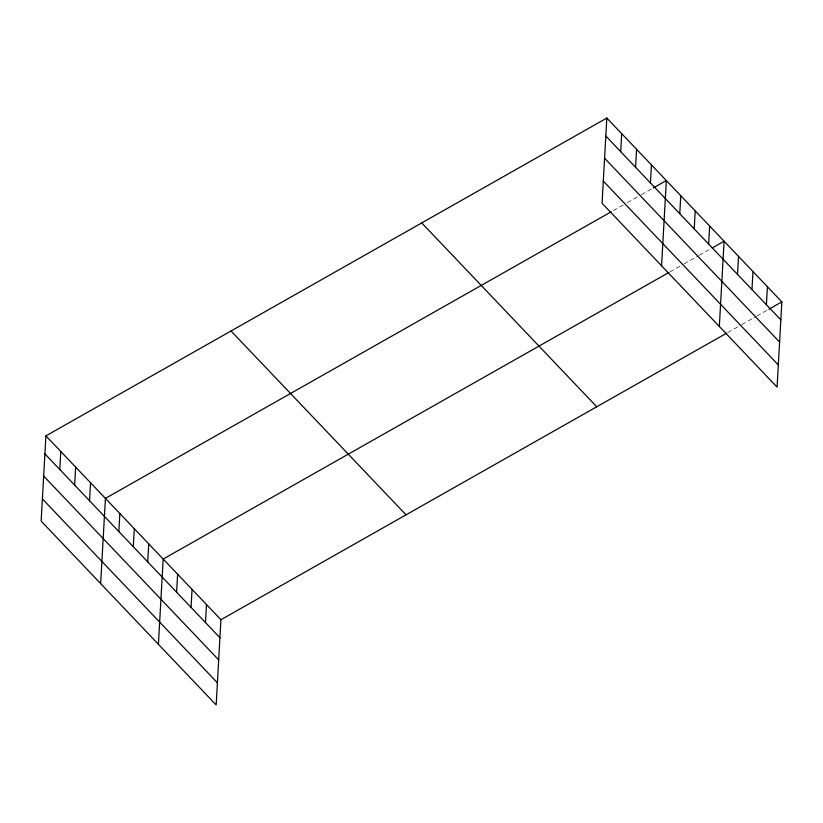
<?xml version="1.0" encoding="UTF-8"?>
<svg xmlns="http://www.w3.org/2000/svg" width="823" height="823" viewBox="0 0 823 823"><rect width="100%" height="100%" fill="white"/><g stroke="black" fill="none" stroke-linecap="round" stroke-linejoin="round"><path stroke-width="0.62" stroke-dasharray="4.12 3.09" d="M613.3 210.606L624.122 204.464M627.373 202.623L640.356 195.267M641.436 194.65L652.269 188.518M669.973 271.888L682.956 264.522M684.047 263.916L698.11 255.943M699.2 255.325L710.023 249.194M727.727 332.564L740.721 325.198M741.801 324.581L755.874 316.608M756.954 316.001L767.777 309.86"/><path stroke-width="1.23" d="M45.913 435.871L41.15 521.113L216.171 704.961L220.934 619.729L45.913 435.871L606.829 118.039L781.85 301.887L777.087 387.129L602.066 203.271L606.829 118.039M59.781 469.501L60.789 451.498M74.667 485.128L75.665 467.125M89.542 500.754L90.54 482.751M100.653 583.62L105.426 498.378L611.129 211.83M118.851 531.555L119.86 513.552M133.295 546.719L134.303 528.716M147.728 561.883L148.737 543.89M158.417 644.296L163.18 559.054L668.883 272.495M176.616 592.221L177.614 574.217M191.049 607.395L192.057 589.391M205.493 622.558L206.491 604.555M620.696 151.669L621.704 133.665M635.582 167.295L636.58 149.292M650.458 182.922L651.456 164.919M661.569 265.788L666.342 180.546L653.349 187.911M679.767 213.713L680.775 195.709M694.211 228.887L695.219 210.883M708.644 244.05L709.652 226.047M719.333 326.453L724.096 241.221L712.183 247.97M737.531 274.388L738.529 256.385M751.965 289.552L752.973 271.559M766.408 304.726L767.406 286.723M220.934 619.729L726.647 333.171M768.857 309.253L781.85 301.887M605.821 136.042L780.842 319.89M604.586 158.222L779.607 342.08M603.31 181.091L778.321 364.939M421.726 222.92L596.747 406.778M231.016 330.98L406.037 514.838M44.905 453.874L219.926 637.722M43.67 476.064L218.692 659.912M42.395 498.923L217.406 682.771"/></g></svg>
